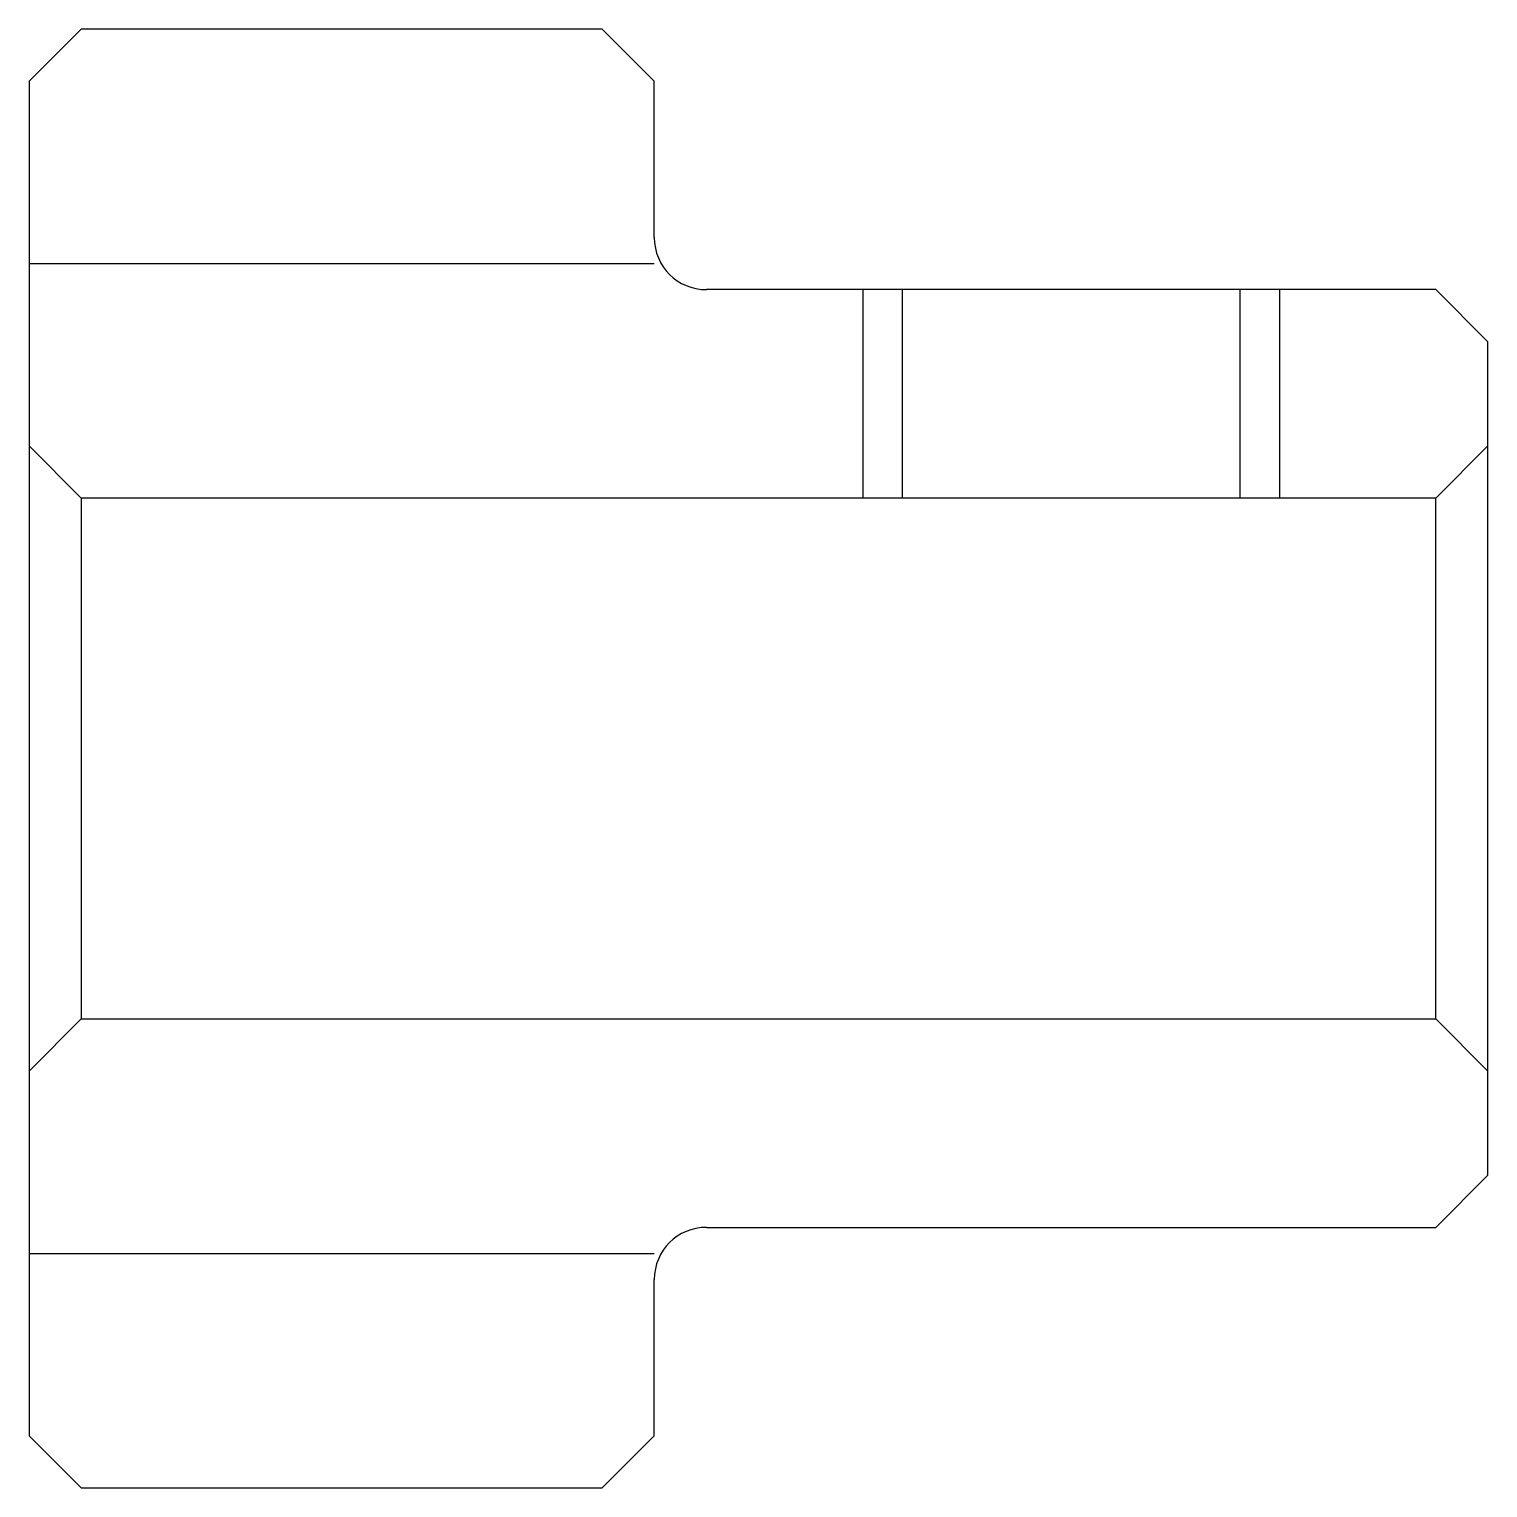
# Model space of a CAD drawing. Header units: metres. Extents: x 40.5 to 102.5, y 33.8 to 47.8.
# Drawn here: x 40.5 to 54.5, y 33.75 to 47.75 of the extents above.
import ezdxf

# ---------------------------------------------------------------- set-up
doc = ezdxf.new("R2010")
doc.units = ezdxf.units.M

msp = doc.modelspace()

# ---------------------------------------------------------------- linework, layer by layer
at = {"color": 4}
for p, q in [((40.5, 45.5), (46.5, 45.5)), ((54, 43.25), (54.5, 43.75)), ((41, 43.25), (41, 38.25)), ((54, 38.25), (54.5, 37.75)), ((40.5, 36), (46.5, 36))]:
    msp.add_line(p, q, dxfattribs=at)
for points in [[(46.5, 45.75), (46.5, 47.25), (46, 47.75), (41, 47.75), (40.5, 47.25), (40.5, 37.75)], [(47, 36.25), (54, 36.25), (54.5, 36.75), (54.5, 44.75), (54, 45.25), (47, 45.25)], [(48.5, 45.25), (48.5, 43.25)], [(48.880001, 45.25), (48.880001, 43.25)], [(52.119999, 45.25), (52.119999, 43.25)], [(52.5, 45.25), (52.5, 43.25)], [(40.5, 37.75), (41, 38.25), (54, 38.25), (54, 43.25), (41, 43.25), (40.5, 43.75)], [(40.5, 37.75), (40.5, 34.25), (41, 33.75), (46, 33.75), (46.5, 34.25), (46.5, 35.75)]]:
    msp.add_lwpolyline(points, dxfattribs=at)
for centre, start, end in [((47, 45.75), 180, 270), ((47, 35.75), 90, 180)]:
    msp.add_arc(centre, 0.5, start, end, dxfattribs=at)

doc.saveas('drawing.dxf')
